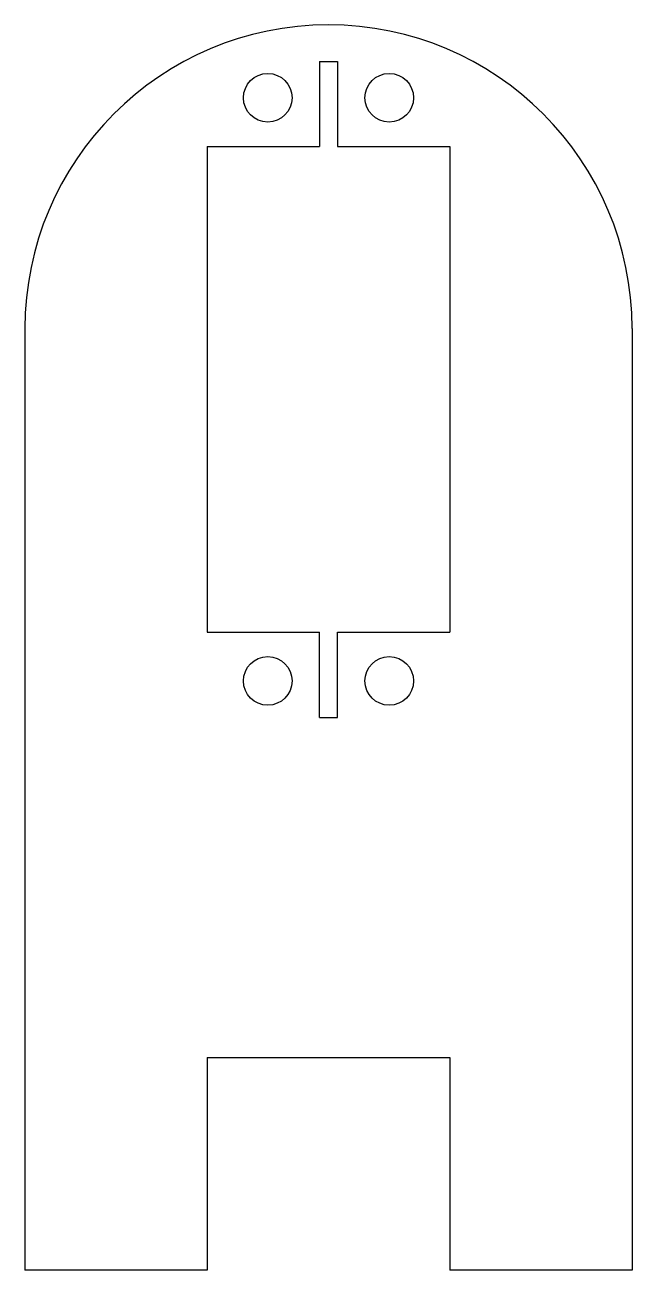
# Model space of a CAD drawing. Header units: millimetres. Extents: x -25 to 25, y -72 to 30.
import ezdxf

# ---------------------------------------------------------------- set-up
doc = ezdxf.new("R2010")
doc.units = ezdxf.units.MM

msp = doc.modelspace()

# ---------------------------------------------------------------- linework, layer by layer
at = {"color": 7, "linetype": 'Continuous', "lineweight": 25}
for p, q in [((-0.75, 27), (-0.75, 20)), ((-0.75, 27), (0.75, 27)), ((0.75, 27), (0.75, 20)), ((-10, 20), (-10, -20)), ((-10, 20), (-0.75, 20)), ((0.75, 20), (10, 20)), ((10, 20), (10, -20)), ((-25, 5), (-25, -72.5)), ((25, 5), (25, -72.5)), ((-10, -20), (-0.75, -20)), ((-0.75, -27), (-0.75, -20)), ((0.75, -20), (10, -20)), ((0.75, -27), (0.75, -20)), ((-0.75, -27), (0.75, -27)), ((-10, -55), (-10, -72.5)), ((-10, -55), (10, -55)), ((10, -55), (10, -72.5)), ((-10, -72.5), (-25, -72.5)), ((25, -72.5), (10, -72.5))]:
    msp.add_line(p, q, dxfattribs=at)
for centre in [(-5, 24), (5, 24), (-5, -24), (5, -24)]:
    msp.add_circle(centre, 2, dxfattribs=at)
msp.add_arc((0, 5), 25, 0, 180, dxfattribs=at)

doc.saveas('drawing.dxf')
